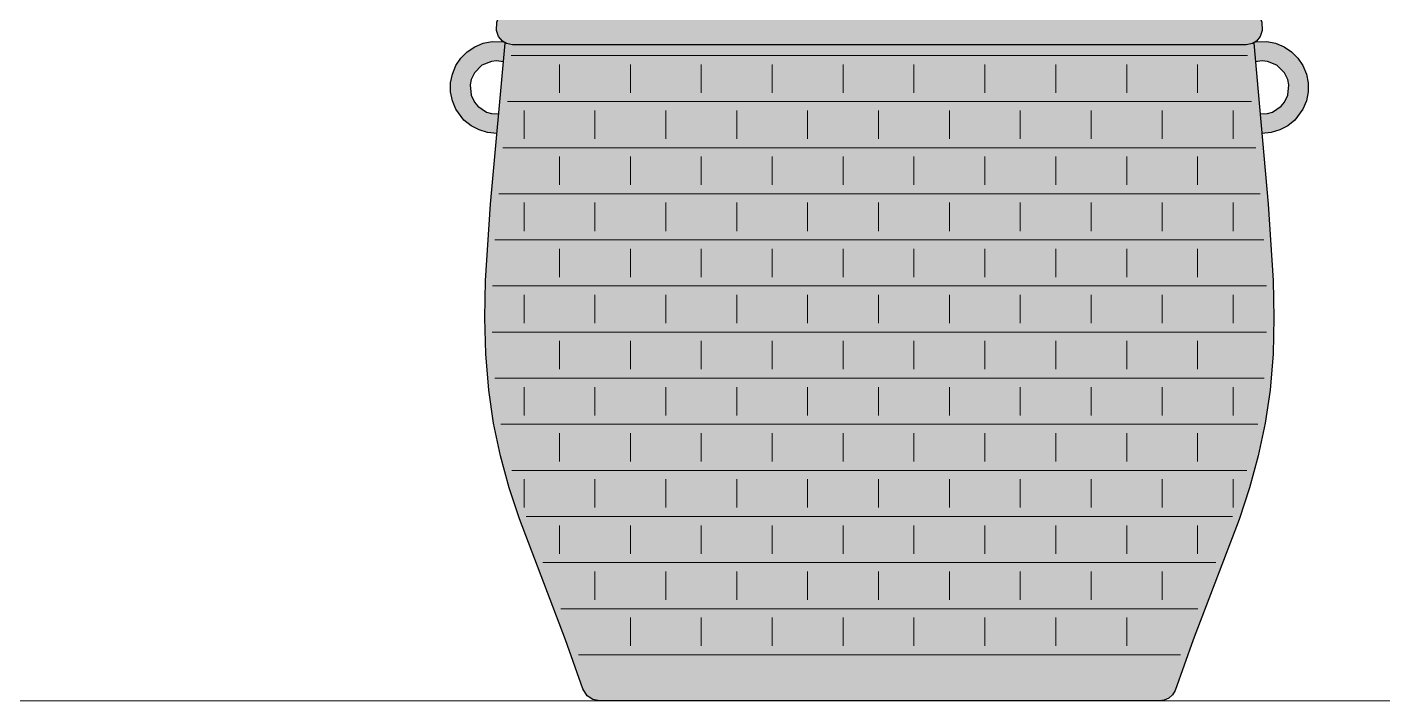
# Model space of a CAD drawing. Header units: centimetres. Extents: x 0 to 879, y -664 to 265.
# Drawn here: x 361.8 to 438.3, y 0 to 38 of the extents above; entities that cross this region are included whole.
import ezdxf

# ---------------------------------------------------------------- set-up
doc = ezdxf.new("R2010")
doc.units = ezdxf.units.CM
doc.layers.add('VEG-MACETA', color=25, linetype='Continuous', lineweight=25, true_color=0x745440)
doc.layers.add('VEG-TEXTO', color=47, linetype='Continuous', lineweight=18, true_color=0x464646)
doc.layers.add('VEG-RELLENO', color=253, linetype='Continuous', true_color=0x96c896)

# ---------------------------------------------------------------- blocks, each defined once
blk = doc.blocks.new('VEG_Kentia_ALZADO')
at = {"layer": 'VEG-RELLENO', "true_color": 0xc2a980}
h = blk.add_hatch(color=253, dxfattribs=at)
h.dxf.hatch_style = 1
h.paths.add_polyline_path([(21.6, 37.81), (21.49, 37.48), (21.27, 37.2), (21.04, 37.07), (20.7, 37), (-20.7, 37), (-21.12, 37.11), (-21.4, 37.33), (-21.56, 37.64), (-21.6, 38.1), (-21.53, 38.44), (-21.34, 38.74), (-21.04, 38.93), (-20.7, 39), (-7.25, 39), (-7.07, 38.8), (-4.97, 38.8), (-5.15, 39), (5.15, 39), (4.97, 38.8), (7.07, 38.8), (7.25, 39), (20.7, 39), (21.12, 38.89), (21.4, 38.67), (21.58, 38.28)])
at = {"layer": 'VEG-RELLENO', "true_color": 0xbea57d}
h = blk.add_hatch(color=253, dxfattribs=at)
h.dxf.hatch_style = 1
h.paths.add_polyline_path([(-21.6, 32), (-22.11, 32.05), (-22.59, 32.2), (-23.04, 32.44), (-23.44, 32.76), (-23.76, 33.16), (-24, 33.61), (-24.15, 34.09), (-24.2, 34.6), (-24.15, 35.11), (-24, 35.59), (-23.76, 36.04), (-23.44, 36.44), (-23.04, 36.76), (-22.59, 37), (-22.11, 37.15), (-21.6, 37.2), (-21.22, 37.17), (-21.12, 37.1), (-21.2, 36.04), (-21.6, 36.1), (-21.89, 36.07), (-22.17, 35.99), (-22.55, 35.76), (-22.85, 35.43), (-22.99, 35.17), (-23.1, 34.6), (-22.99, 34.03), (-22.66, 33.54), (-22.17, 33.21), (-21.89, 33.13), (-21.46, 33.11)])
at = {"layer": 'VEG-RELLENO', "true_color": 0xd8bc8e}
h = blk.add_hatch(color=31, dxfattribs=at)
h.dxf.hatch_style = 1
h.paths.add_polyline_path([(-15.88, 0), (-16.16, 0.07), (-16.4, 0.22), (-16.69, 0.59), (-17.71, 3.44), (-20.3, 10.23), (-20.88, 12.02), (-21.37, 13.82), (-21.77, 15.67), (-22.04, 17.52), (-22.21, 19.57), (-22.26, 21.61), (-22.22, 23.71), (-21.94, 28.02), (-21.12, 37.1), (-20.7, 37), (20.7, 37), (21.12, 37.1), (21.94, 28.02), (22.22, 23.71), (22.26, 21.61), (22.21, 19.57), (22.04, 17.52), (21.77, 15.67), (21.37, 13.82), (20.88, 12.02), (20.31, 10.26), (17.71, 3.44), (16.73, 0.68), (16.48, 0.28), (16.16, 0.07), (15.78, 0)])
at = {"layer": 'VEG-RELLENO', "true_color": 0xbea57d}
h = blk.add_hatch(color=253, dxfattribs=at)
h.dxf.hatch_style = 1
h.paths.add_polyline_path([(24.15, 34.09), (23.89, 33.37), (23.61, 32.95), (23.25, 32.59), (22.83, 32.31), (22.35, 32.11), (21.57, 32), (21.46, 33.11), (21.89, 33.13), (22.17, 33.21), (22.66, 33.54), (22.85, 33.77), (23.04, 34.16), (23.09, 34.75), (23.04, 35.04), (22.85, 35.43), (22.43, 35.85), (21.89, 36.07), (21.6, 36.1), (21.2, 36.04), (21.12, 37.1), (21.22, 37.17), (21.6, 37.2), (22.35, 37.09), (22.83, 36.89), (23.44, 36.44), (23.89, 35.83), (24.09, 35.35), (24.19, 34.85)])
at = {"layer": 'VEG-MACETA'}
for points in [[(7.25, 39), (20.79, 39), (21.12, 38.89), (21.45, 38.6), (21.58, 38.28), (21.6, 37.81), (21.49, 37.48), (21.27, 37.2), (21.04, 37.07), (20.7, 37), (-20.7, 37), (-21.04, 37.07), (-21.27, 37.2), (-21.49, 37.48), (-21.6, 37.81), (-21.58, 38.28), (-21.45, 38.6), (-21.12, 38.89), (-20.79, 39), (-7.25, 39)], [(-21.57, 32), (-22.11, 32.05), (-22.59, 32.2), (-23.04, 32.44), (-23.44, 32.76), (-23.89, 33.37), (-24.09, 33.85), (-24.19, 34.35), (-24.19, 34.85), (-24.09, 35.35), (-23.89, 35.83), (-23.61, 36.25), (-23.25, 36.61), (-22.83, 36.89), (-22.35, 37.09), (-21.85, 37.19), (-21.22, 37.17)], [(21.12, 37.1), (21.94, 28.02), (22.22, 23.71), (22.26, 21.61), (22.21, 19.57), (22.04, 17.52), (21.77, 15.67), (21.37, 13.82), (20.88, 12.02), (20.3, 10.23), (17.71, 3.44), (16.69, 0.59), (16.54, 0.35), (16.33, 0.16), (16.07, 0.04), (15.78, 0), (-15.78, 0), (-16.16, 0.07), (-16.48, 0.28), (-16.73, 0.68), (-17.71, 3.44), (-20.31, 10.26), (-20.88, 12.02), (-21.37, 13.82), (-21.77, 15.67), (-22.04, 17.52), (-22.21, 19.57), (-22.26, 21.61), (-22.22, 23.71), (-21.94, 28.02), (-21.12, 37.1)], [(21.22, 37.17), (21.85, 37.19), (22.35, 37.09), (22.83, 36.89), (23.25, 36.61), (23.61, 36.25), (23.89, 35.83), (24.09, 35.35), (24.19, 34.85), (24.19, 34.35), (24.09, 33.85), (23.89, 33.37), (23.44, 32.76), (23.04, 32.44), (22.59, 32.2), (22.11, 32.05), (21.57, 32)], [(-21.2, 36.04), (-21.6, 36.1), (-21.89, 36.07), (-22.43, 35.85), (-22.85, 35.43), (-23.04, 35.04), (-23.09, 34.75), (-23.04, 34.16), (-22.85, 33.77), (-22.66, 33.54), (-22.17, 33.21), (-21.89, 33.13), (-21.46, 33.11)], [(21.46, 33.11), (21.89, 33.13), (22.17, 33.21), (22.66, 33.54), (22.85, 33.77), (23.04, 34.16), (23.09, 34.75), (23.04, 35.04), (22.85, 35.43), (22.43, 35.85), (21.89, 36.07), (21.6, 36.1), (21.2, 36.04)]]:
    blk.add_lwpolyline(points, dxfattribs=at)
at = {"layer": 'VEG-MACETA', "lineweight": 9}
for points in [[(-20.77, 36.4), (20.77, 36.4)], [(-18.05, 34.3), (-18.05, 35.9)], [(-14.05, 34.3), (-14.05, 35.9)], [(-10.05, 34.3), (-10.05, 35.9)], [(-6.05, 34.3), (-6.05, 35.9)], [(-2.05, 34.3), (-2.05, 35.9)], [(1.95, 34.3), (1.95, 35.9)], [(5.95, 34.3), (5.95, 35.9)], [(9.95, 34.3), (9.95, 35.9)], [(13.95, 34.3), (13.95, 35.9)], [(17.95, 34.3), (17.95, 35.9)], [(-20.99, 33.8), (20.99, 33.8)], [(-20.05, 31.7), (-20.05, 33.3)], [(-16.05, 31.7), (-16.05, 33.3)], [(-12.05, 31.7), (-12.05, 33.3)], [(-8.05, 31.7), (-8.05, 33.3)], [(-4.05, 31.7), (-4.05, 33.3)], [(-0.05, 31.7), (-0.05, 33.3)], [(3.95, 31.7), (3.95, 33.3)], [(7.95, 31.7), (7.95, 33.3)], [(11.95, 31.7), (11.95, 33.3)], [(15.95, 31.7), (15.95, 33.3)], [(19.95, 31.7), (19.95, 33.3)], [(-21.24, 31.2), (21.24, 31.2)], [(-18.05, 29.1), (-18.05, 30.7)], [(-14.05, 29.1), (-14.05, 30.7)], [(-10.05, 29.1), (-10.05, 30.7)], [(-6.05, 29.1), (-6.05, 30.7)], [(-2.05, 29.1), (-2.05, 30.7)], [(1.95, 29.1), (1.95, 30.7)], [(5.95, 29.1), (5.95, 30.7)], [(9.95, 29.1), (9.95, 30.7)], [(13.95, 29.1), (13.95, 30.7)], [(17.95, 29.1), (17.95, 30.7)], [(-21.48, 28.6), (21.48, 28.6)], [(-20.05, 26.5), (-20.05, 28.1)], [(-16.05, 26.5), (-16.05, 28.1)], [(-12.05, 26.5), (-12.05, 28.1)], [(-8.05, 26.5), (-8.05, 28.1)], [(-4.05, 26.5), (-4.05, 28.1)], [(-0.05, 26.5), (-0.05, 28.1)], [(3.95, 26.5), (3.95, 28.1)], [(7.95, 26.5), (7.95, 28.1)], [(11.95, 26.5), (11.95, 28.1)], [(15.95, 26.5), (15.95, 28.1)], [(19.95, 26.5), (19.95, 28.1)], [(-21.69, 26), (21.69, 26)], [(-18.05, 23.9), (-18.05, 25.5)], [(-14.05, 23.9), (-14.05, 25.5)], [(-10.05, 23.9), (-10.05, 25.5)], [(-6.05, 23.9), (-6.05, 25.5)], [(-2.05, 23.9), (-2.05, 25.5)], [(1.95, 23.9), (1.95, 25.5)], [(5.95, 23.9), (5.95, 25.5)], [(9.95, 23.9), (9.95, 25.5)], [(13.95, 23.9), (13.95, 25.5)], [(17.95, 23.9), (17.95, 25.5)], [(-21.83, 23.4), (21.83, 23.4)], [(-20.05, 21.3), (-20.05, 22.9)], [(-16.05, 21.3), (-16.05, 22.9)], [(-12.05, 21.3), (-12.05, 22.9)], [(-8.05, 21.3), (-8.05, 22.9)], [(-4.05, 21.3), (-4.05, 22.9)], [(-0.05, 21.3), (-0.05, 22.9)], [(3.95, 21.3), (3.95, 22.9)], [(7.95, 21.3), (7.95, 22.9)], [(11.95, 21.3), (11.95, 22.9)], [(15.95, 21.3), (15.95, 22.9)], [(19.95, 21.3), (19.95, 22.9)], [(-21.84, 20.8), (21.84, 20.8)], [(-18.05, 18.7), (-18.05, 20.3)], [(-14.05, 18.7), (-14.05, 20.3)], [(-10.05, 18.7), (-10.05, 20.3)], [(-6.05, 18.7), (-6.05, 20.3)], [(-2.05, 18.7), (-2.05, 20.3)], [(1.95, 18.7), (1.95, 20.3)], [(5.95, 18.7), (5.95, 20.3)], [(9.95, 18.7), (9.95, 20.3)], [(13.95, 18.7), (13.95, 20.3)], [(17.95, 18.7), (17.95, 20.3)], [(-21.7, 18.2), (21.7, 18.2)], [(-20.05, 16.1), (-20.05, 17.7)], [(-16.05, 16.1), (-16.05, 17.7)], [(-12.05, 16.1), (-12.05, 17.7)], [(-8.05, 16.1), (-8.05, 17.7)], [(-4.05, 16.1), (-4.05, 17.7)], [(-0.05, 16.1), (-0.05, 17.7)], [(3.95, 16.1), (3.95, 17.7)], [(7.95, 16.1), (7.95, 17.7)], [(11.95, 16.1), (11.95, 17.7)], [(15.95, 16.1), (15.95, 17.7)], [(19.95, 16.1), (19.95, 17.7)], [(-21.35, 15.6), (21.35, 15.6)], [(-18.05, 13.5), (-18.05, 15.1)], [(-14.05, 13.5), (-14.05, 15.1)], [(-10.05, 13.5), (-10.05, 15.1)], [(-6.05, 13.5), (-6.05, 15.1)], [(-2.05, 13.5), (-2.05, 15.1)], [(1.95, 13.5), (1.95, 15.1)], [(5.95, 13.5), (5.95, 15.1)], [(9.95, 13.5), (9.95, 15.1)], [(13.95, 13.5), (13.95, 15.1)], [(17.95, 13.5), (17.95, 15.1)], [(-20.73, 13), (20.73, 13)], [(-20.05, 10.9), (-20.05, 12.5)], [(-16.05, 10.9), (-16.05, 12.5)], [(-12.05, 10.9), (-12.05, 12.5)], [(-8.05, 10.9), (-8.05, 12.5)], [(-4.05, 10.9), (-4.05, 12.5)], [(-0.05, 10.9), (-0.05, 12.5)], [(3.95, 10.9), (3.95, 12.5)], [(7.95, 10.9), (7.95, 12.5)], [(11.95, 10.9), (11.95, 12.5)], [(15.95, 10.9), (15.95, 12.5)], [(19.95, 10.9), (19.95, 12.5)], [(-19.93, 10.4), (19.93, 10.4)], [(-18.05, 8.3), (-18.05, 9.9)], [(-14.05, 8.3), (-14.05, 9.9)], [(-10.05, 8.3), (-10.05, 9.9)], [(-6.05, 8.3), (-6.05, 9.9)], [(-2.05, 8.3), (-2.05, 9.9)], [(1.95, 8.3), (1.95, 9.9)], [(5.95, 8.3), (5.95, 9.9)], [(9.95, 8.3), (9.95, 9.9)], [(13.95, 8.3), (13.95, 9.9)], [(17.95, 8.3), (17.95, 9.9)], [(-18.98, 7.8), (18.98, 7.8)], [(-16.05, 5.7), (-16.05, 7.3)], [(-12.05, 5.7), (-12.05, 7.3)], [(-8.05, 5.7), (-8.05, 7.3)], [(-4.05, 5.7), (-4.05, 7.3)], [(-0.05, 5.7), (-0.05, 7.3)], [(3.95, 5.7), (3.95, 7.3)], [(7.95, 5.7), (7.95, 7.3)], [(11.95, 5.7), (11.95, 7.3)], [(15.95, 5.7), (15.95, 7.3)], [(-17.97, 5.2), (17.97, 5.2)], [(-14.05, 3.1), (-14.05, 4.7)], [(-10.05, 3.1), (-10.05, 4.7)], [(-6.05, 3.1), (-6.05, 4.7)], [(-2.05, 3.1), (-2.05, 4.7)], [(1.95, 3.1), (1.95, 4.7)], [(5.95, 3.1), (5.95, 4.7)], [(9.95, 3.1), (9.95, 4.7)], [(13.95, 3.1), (13.95, 4.7)], [(-16.98, 2.6), (16.98, 2.6)]]:
    blk.add_lwpolyline(points, dxfattribs=at)

msp = doc.modelspace()

# ---------------------------------------------------------------- linework, layer by layer
at = {"layer": 'VEG-TEXTO'}
msp.add_line((319.37, 0), (500.351, 0), dxfattribs=at)

# ---------------------------------------------------------------- block references
msp.add_blockref('VEG_Kentia_ALZADO', (409.86, 0))

doc.saveas('drawing.dxf')
